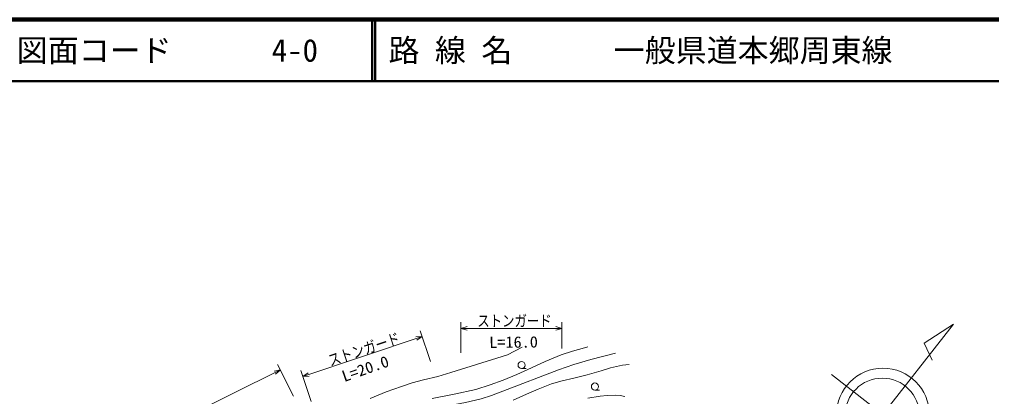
# Model space of a CAD drawing. Units: millimetres, scale not verified. Extents: x 40000 to 680000, y 20000 to 380000.
# Drawn here: x 120811 to 277722, y 319072 to 380000 of the extents above; entities that cross this region are included whole.
import ezdxf
from ezdxf.enums import TextEntityAlignment as Align

# ---------------------------------------------------------------- set-up
doc = ezdxf.new("R2010")
doc.units = ezdxf.units.MM
doc.header["$LTSCALE"] = 1000
for name, color, linetype, lineweight in [('M-BGD', 7, 'Continuous', 13), ('M-BMK-SRVR', 3, 'Continuous', 13), ('M-STR-HTXT', 7, 'Continuous', 13), ('M-TTL', 2, 'Continuous', 140), ('M-TTL-LINE', 7, 'Continuous', 50)]:
    doc.layers.add(name, color=color, linetype=linetype, lineweight=lineweight)
doc.layers.add('M-TTL-TXT', color=7, linetype='Continuous')
doc.styles.add('ＭＳ ゴシック', font='')
doc.styles.get('ＭＳ ゴシック').set_extended_font_data('MS Gothic')

msp = doc.modelspace()

# ---------------------------------------------------------------- linework, layer by layer
at = {"layer": 'M-BGD'}
for p, q in [((201859, 323593), (202609, 323593)), ((213691, 320128), (214441, 320128))]:
    msp.add_line(p, q, dxfattribs=at)
for points in [[(177400, 318768), (180000, 319812), (182505, 320711), (184213, 321282), (186011, 321774), (188347, 322331), (190467, 322941), (199586, 325837), (201965, 327037)], [(187438, 318771), (190958, 319444), (194493, 320228), (196778, 320967), (198865, 321744), (201088, 322648), (203437, 323720), (205649, 324747), (208238, 325818), (210072, 326426), (212001, 326955), (212550, 327097)], [(179274, 314524), (180849, 315169), (182741, 315821), (186554, 316806), (190474, 317685), (192822, 318118), (195356, 318703), (196986, 319224), (198854, 319939), (207796, 323388), (210283, 324237), (213022, 325058), (217001, 326106)], [(200486, 318518), (202682, 319447), (204544, 320282), (206708, 321124), (208398, 321613), (210317, 322057), (212456, 322572), (214700, 323225), (216237, 323702), (218145, 324160), (219253, 324278)], [(212567, 318798), (214540, 319112), (215657, 319244), (217055, 319294), (217756, 319239), (218544, 319060)]]:
    msp.add_lwpolyline(points, dxfattribs=at)
for centre in [(201859, 324163), (213691, 320698)]:
    msp.add_circle(centre, 570, dxfattribs=at)
at = {"layer": 'M-BMK-SRVR'}
for p, q in [((251228, 304768), (271563, 330796)), ((271563, 330796), (266833, 327675)), ((266833, 327675), (268118, 324963)), ((251881, 322659), (268430, 309730))]:
    msp.add_line(p, q, dxfattribs=at)
for centre, radius in [((260189, 316168), 7500), ((260085, 316049), 6000)]:
    msp.add_circle(centre, radius, dxfattribs=at)
at = {"layer": 'M-STR-HTXT'}
for p, q in [((192061, 326127), (192061, 331092)), ((208371, 331092), (208371, 326830)), ((185492, 329712), (187154, 324747)), ((192061, 330092), (193061, 330372)), ((193061, 329812), (192061, 330092)), ((192061, 330092), (208371, 330092)), ((207371, 330372), (208371, 330092)), ((208371, 330092), (207371, 329812)), ((166556, 322318), (185809, 328763)), ((184772, 328712), (185809, 328763)), ((185809, 328763), (184950, 328180)), ((107159, 295770), (162934, 323368)), ((161914, 323176), (162934, 323368)), ((162934, 323368), (162162, 322674)), ((162491, 324265), (165034, 319126)), ((167901, 318302), (166239, 323267)), ((166556, 322318), (167416, 322901)), ((167593, 322370), (166556, 322318))]:
    msp.add_line(p, q, dxfattribs=at)
at = {"layer": 'M-TTL'}
msp.add_line((680000, 380000), (40000, 380000), dxfattribs=at)
at = {"layer": 'M-TTL-LINE'}
for p, q in [((177750, 380000), (177750, 370000)), ((178250, 380000), (178250, 370000)), ((40000, 370000), (680000, 370000))]:
    msp.add_line(p, q, dxfattribs=at)

# ---------------------------------------------------------------- texts
at = {"layer": 'M-STR-HTXT', "style": 'ＭＳ ゴシック', "width": 0.8}
msp.add_text('ストンガード', height=1833, dxfattribs=at).set_placement((194711, 329843), align=Align.BOTTOM_LEFT)
at = {"layer": 'M-STR-HTXT', "style": 'ＭＳ ゴシック'}
for s, rotation, width, p in [('ストンガード', 18.3, 0.8, (171171, 323438)), ('L=16.0', 0.5, 1.05, (196651, 326377)), ('L=20.0', 19.3, 1.05, (173420, 320892))]:
    msp.add_text(s, height=1833, rotation=rotation, dxfattribs=dict(at, width=width)).set_placement(p, align=Align.BOTTOM_LEFT)
at = {"layer": 'M-TTL-TXT', "style": 'ＭＳ ゴシック'}
for s, p in [('図面コード', (120380, 375000)), ('4-0', (161521, 375000)), ('路 線 名', (180380, 375000)), ('一般県道本郷周東線', (216734, 375000))]:
    msp.add_text(s, height=3666, dxfattribs=at).set_placement(p, align=Align.MIDDLE_LEFT)

doc.saveas('drawing.dxf')
